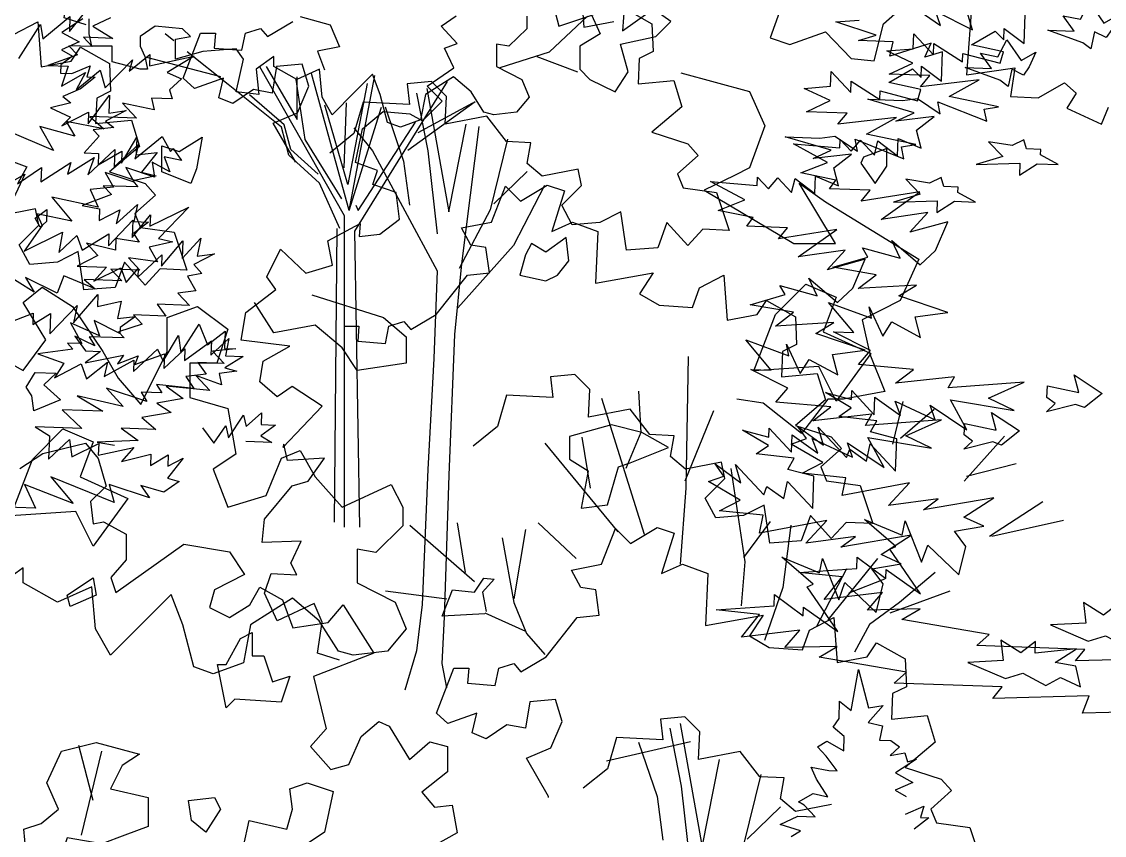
# Model space of a CAD drawing. Header units: inches. Extents: x -11 to 128, y 7 to 56.
# Drawn here: x 29.7333 to 30.1772, y 22.5879 to 22.9215 of the extents above; entities that cross this region are included whole.
import ezdxf

# ---------------------------------------------------------------- set-up
doc = ezdxf.new("R2010")
doc.units = ezdxf.units.IN
doc.header["$MEASUREMENT"] = 0
doc.layers.add('CAY', color=94, linetype='Continuous')
doc.layers.add('CAY-3', color=61, linetype='Continuous')
picture_1 = doc.add_image_def('image1.jpg', size_in_pixel=(1680, 1093))

# ---------------------------------------------------------------- blocks, each defined once
blk = doc.blocks.new('A$C76451831')
at = {"layer": 'CAY'}
for p, q in [((4718.84, 1685.27), (4699.82, 1672.78)), ((4699.82, 1672.78), (4715.38, 1664.08)), ((4715.38, 1664.08), (4699.27, 1656.94)), ((4699.27, 1656.94), (4709.49, 1651.14)), ((4698.79, 1643.35), (4698.52, 1635.65)), ((4709.49, 1651.14), (4698.79, 1643.35)), ((4708.93, 1635.29), (4725.5, 1642.42)), ((4725.5, 1642.42), (4722.42, 1632.1)), ((4698.52, 1635.65), (4708.93, 1635.29)), ((4730.11, 1631.83), (4716.61, 1621.42)), ((4722.42, 1632.1), (4730.11, 1631.83)), ((4716.61, 1621.42), (4700.5, 1614.28)), ((4700.5, 1614.28), (4708, 1608.58)), ((4723.65, 1589.44), (4743.14, 1615.51)), ((4743.14, 1615.51), (4742.57, 1599.21)), ((4708, 1608.58), (4689.26, 1603.79)), ((4689.26, 1603.79), (4707.54, 1595.45)), ((4699.56, 1587.56), (4724.01, 1599.86)), ((4707.54, 1595.45), (4699.56, 1587.56)), ((4724.01, 1599.86), (4723.65, 1589.44)), ((4758.5, 1601.37), (4739.58, 1591.61)), ((4742.57, 1599.21), (4758.5, 1601.37)), ((4747.09, 1585.91), (4728.44, 1583.84)), ((4728.44, 1583.84), (4733.68, 1578.21)), ((4739.58, 1591.61), (4747.09, 1585.91)), ((4733.68, 1578.21), (4720, 1562.82)), ((4754.11, 1553.47), (4768.07, 1577.01)), ((4768.07, 1577.01), (4767.52, 1561.16)), ((4720, 1562.82), (4733.12, 1562.37)), ((4732.76, 1551.95), (4754.49, 1564.34)), ((4733.12, 1562.37), (4732.76, 1551.95)), ((4754.49, 1564.34), (4754.11, 1553.47)), ((4767.52, 1561.16), (4786.63, 1563.22)), ((4786.63, 1563.22), (4772.4, 1545.13)), ((4772.4, 1545.13), (4785.88, 1541.94)), ((4769.21, 1531.64), (4737.53, 1532.75)), ((4737.53, 1532.75), (4744.95, 1524.78)), ((4785.88, 1541.94), (4764.42, 1537.25)), ((4764.42, 1537.25), (4769.21, 1531.64)), ((4744.95, 1524.78), (4718.32, 1514.83)), ((4718.32, 1514.83), (4734.07, 1511.56)), ((4749.45, 1497.88), (4768.66, 1515.79)), ((4768.66, 1515.79), (4765.39, 1500.04)), ((4734.07, 1511.56), (4733.7, 1501.15)), ((4733.7, 1501.15), (4752.62, 1510.91)), ((4752.62, 1510.91), (4749.45, 1497.88)), ((4778.96, 1499.57), (4765.01, 1489.17)), ((4765.39, 1500.04), (4778.96, 1499.57)), ((4748.99, 1484.74), (4748.61, 1473.88)), ((4770.17, 1481.29), (4748.99, 1484.74)), ((4765.01, 1489.17), (4770.17, 1481.29)), ((4809.52, 1466.31), (4826.48, 1484.76)), ((4826.48, 1484.76), (4823.2, 1468.55)), ((4722.1, 1480.24), (4732.58, 1469)), ((4748.61, 1473.88), (4722.1, 1480.24)), ((4790.7, 1459.26), (4810.09, 1482.61)), ((4810.09, 1482.61), (4809.52, 1466.31)), ((4732.58, 1469), (4713.66, 1459.23)), ((4769.05, 1449.14), (4791.06, 1469.68)), ((4791.06, 1469.68), (4790.7, 1459.26)), ((4839.13, 1470.72), (4820.21, 1460.95)), ((4823.2, 1468.55), (4839.13, 1470.72)), ((4713.66, 1459.23), (4740.37, 1458.3)), ((4740.37, 1458.3), (4729.04, 1445.55)), ((4729.04, 1445.55), (4753.49, 1457.84)), ((4753.49, 1457.84), (4758.46, 1444.52)), ((4758.46, 1444.52), (4769.33, 1457.29)), ((4769.33, 1457.29), (4769.05, 1449.14)), ((4820.21, 1460.95), (4827.62, 1452.53)), ((4827.62, 1452.53), (4814.4, 1450.27)), ((4814.4, 1450.27), (4822.09, 1436.86)), ((4822.09, 1436.86), (4805.7, 1434.71)), ((4805.7, 1434.71), (4816.18, 1423.46)), ((4786.77, 1424.49), (4794.55, 1413.79)), ((4816.18, 1423.46), (4786.77, 1424.49)), ((4794.55, 1413.79), (4765.13, 1414.82)), ((4765.13, 1414.82), (4772.99, 1406.39)), ((4772.99, 1406.39), (4751.45, 1399.43)), ((4711.43, 1395.39), (4721.38, 1381.9)), ((4729.7, 1386.59), (4711.43, 1395.39)), ((4724.56, 1394.93), (4729.7, 1386.59)), ((4756.69, 1393.81), (4724.56, 1394.93)), ((4751.45, 1399.43), (4756.69, 1393.81)), ((4811.71, 1373.3), (4836.35, 1391.03)), ((4835.89, 1377.9), (4852.29, 1393.19)), ((4836.35, 1391.03), (4835.89, 1377.9)), ((4852.29, 1393.19), (4849.02, 1377.44)), ((4734.96, 1381.42), (4721, 1371.03)), ((4721, 1371.03), (4756.14, 1377.96)), ((4721.38, 1381.9), (4734.96, 1381.42)), ((4756.14, 1377.96), (4750.42, 1370)), ((4750.42, 1370), (4769.26, 1377.5)), ((4766.26, 1369.45), (4793.35, 1379.38)), ((4769.26, 1377.5), (4766.26, 1369.45)), ((4792.87, 1365.8), (4812.08, 1383.71)), ((4793.35, 1379.38), (4792.87, 1365.8)), ((4812.08, 1383.71), (4811.71, 1373.3)), ((4865.31, 1376.87), (4848.64, 1366.57)), ((4849.02, 1377.44), (4865.31, 1376.87)), ((4848.64, 1366.57), (4859.4, 1363.48)), ((4822.1, 1359.34), (4834.77, 1345.75)), ((4845.37, 1350.82), (4822.1, 1359.34)), ((4859.4, 1363.48), (4843.47, 1361.31)), ((4843.47, 1361.31), (4845.37, 1350.82)), ((4834.77, 1345.75), (4795.03, 1349.86)), ((4795.03, 1349.86), (4810.5, 1338.44)), ((4810.5, 1338.44), (4786.33, 1334.29)), ((4799.63, 1325.67), (4772.73, 1321.17)), ((4786.33, 1334.29), (4799.63, 1325.67)), ((4868.06, 1312.85), (4882.1, 1325.51)), ((4882.1, 1325.51), (4881.72, 1314.64)), ((4772.73, 1321.17), (4785.5, 1310.3)), ((4851.84, 1302.54), (4865.71, 1323.36)), ((4865.71, 1323.36), (4868.06, 1312.85)), ((4753.81, 1311.4), (4769.28, 1299.98)), ((4785.5, 1310.3), (4753.81, 1311.4)), ((4828.14, 1311.53), (4838.52, 1297.56)), ((4838.52, 1297.56), (4849.5, 1313.5)), ((4849.5, 1313.5), (4851.84, 1302.54)), ((4894.84, 1314.18), (4881.35, 1304.23)), ((4881.72, 1314.64), (4894.84, 1314.18)), ((4682.3, 1288.37), (4721.22, 1297.81)), ((4721.22, 1297.81), (4733.01, 1283.65)), ((4769.28, 1299.98), (4732.07, 1298.56)), ((4732.07, 1298.56), (4747.83, 1295.74)), ((4891.57, 1298.43), (4867.58, 1299.27)), ((4881.35, 1304.23), (4891.57, 1298.43)), ((4661.47, 1274.61), (4682.3, 1288.37)), ((4733.01, 1283.65), (4740.09, 1258.48)), ((4740.09, 1258.48), (4725.93, 1244.33)), ((4725.93, 1244.33), (4728.29, 1223.88)), ((4728.29, 1223.88), (4737.73, 1225.84)), ((4737.73, 1225.84), (4758.56, 1214.44)), ((5192.62, 1187.04), (5205.28, 1219.73)), ((5205.28, 1219.73), (5218.99, 1206.02)), ((5218.99, 1206.02), (5243.25, 1220.79)), ((5243.25, 1220.79), (5259.07, 1215.51)), ((4758.56, 1214.44), (4758.56, 1191.24)), ((5259.07, 1215.51), (5247.46, 1178.6)), ((4749.13, 1161.35), (4811.23, 1205.4)), ((4811.23, 1205.4), (4852.9, 1198.32)), ((4852.9, 1198.32), (4866.66, 1177.87)), ((4758.56, 1191.24), (4744.41, 1175.12)), ((5165.2, 1181.76), (5192.62, 1187.04)), ((5247.46, 1178.6), (5266.45, 1187.04)), ((5266.45, 1187.04), (5289.65, 1178.6)), ((4866.66, 1177.87), (4839.14, 1163.71)), ((5173.64, 1165.94), (5165.2, 1181.76)), ((5289.65, 1178.6), (5287.54, 1131.14)), ((4744.41, 1175.12), (4749.13, 1161.35)), ((4839.14, 1163.71), (4834.43, 1147.59)), ((4871.37, 1149.95), (4880.42, 1166.07)), ((4880.42, 1166.07), (4901.25, 1154.67)), ((5187.35, 1163.83), (5173.64, 1165.94)), ((5190.51, 1140.63), (5187.35, 1163.83)), ((4834.43, 1147.59), (4852.9, 1138.54)), ((4852.9, 1138.54), (4871.37, 1149.95)), ((4901.25, 1154.67), (4910.68, 1129.11)), ((4942.92, 1133.83), (4956.67, 1149.95)), ((4956.67, 1149.95), (4984.58, 1105.9)), ((5142, 1102.66), (5170.47, 1138.52)), ((5170.47, 1138.52), (5190.51, 1140.63)), ((5287.54, 1131.14), (5340.28, 1140.63)), ((5340.28, 1140.63), (5327.62, 1121.65)), ((5382.46, 1126.92), (5404.61, 1138.52)), ((5404.61, 1138.52), (5407.78, 1097.39)), ((4910.68, 1129.11), (4942.92, 1133.83)), ((5327.62, 1121.65), (5345.55, 1111.1)), ((5376.14, 1108.99), (5382.46, 1126.92)), ((5345.55, 1111.1), (5376.14, 1108.99)), ((5435.2, 1102.66), (5443.64, 1115.32)), ((5443.64, 1115.32), (5470, 1100.55)), ((4984.58, 1105.9), (4929.55, 1084.67)), ((5118.79, 1088.95), (5142, 1102.66)), ((5407.78, 1097.39), (5435.2, 1102.66)), ((5470, 1100.55), (5471.06, 1075.24)), ((5057.62, 1092.12), (5071.33, 1092.12)), ((5071.33, 1092.12), (5070.28, 1078.4)), ((5095.59, 1076.3), (5098.75, 1092.12)), ((5098.75, 1092.12), (5112.46, 1096.33)), ((5112.46, 1096.33), (5118.79, 1088.95)), ((5420.6, 1053.63), (5427.34, 1091.02)), ((5427.34, 1091.02), (5436.53, 1055.8)), ((4929.55, 1084.67), (4940.95, 1036.69)), ((5070.28, 1078.4), (5095.59, 1076.3)), ((5458.4, 1068.91), (5457.35, 1045.71)), ((5471.06, 1075.24), (5458.4, 1068.91)), ((5409.47, 1046.31), (5410.02, 1062.16)), ((5410.02, 1062.16), (5420.6, 1053.63)), ((5449.75, 1058.05), (5436.08, 1042.67)), ((5436.53, 1055.8), (5449.75, 1058.05)), ((5457.35, 1045.71), (5490.04, 1048.87)), ((5490.04, 1048.87), (5497.42, 1024.62)), ((4973.18, 1029.62), (4989.3, 1043.38)), ((4989.3, 1043.38), (4998.73, 1039.05)), ((4998.73, 1039.05), (5017.21, 1008.77)), ((5268.56, 1047.82), (5246.41, 1045.71)), ((5246.41, 1045.71), (5248.52, 1026.72)), ((5282.27, 1034.11), (5268.56, 1047.82)), ((5404.2, 1038.34), (5409.47, 1046.31)), ((5414.33, 1029.82), (5404.2, 1038.34)), ((5436.08, 1042.67), (5449.11, 1039.49)), ((5449.11, 1039.49), (5446.38, 1026.44)), ((4940.95, 1036.69), (4926.8, 1020.57)), ((4961.78, 1004.06), (4973.18, 1029.62)), ((5206.33, 1028.83), (5197.89, 1000.36)), ((5248.52, 1026.72), (5206.33, 1028.83)), ((5281.21, 1008.8), (5282.27, 1034.11)), ((5413.87, 1016.69), (5414.33, 1029.82)), ((4728.34, 971.46), (4715.14, 1021.63)), ((4926.8, 1020.57), (4945.27, 999.73)), ((5017.21, 1008.77), (5035.68, 1024.9)), ((5035.68, 1024.9), (5051.8, 1020.57)), ((5051.8, 1020.57), (5051.8, 997.37)), ((5273.84, 1025.02), (5197.19, 1007.32)), ((5389.98, 1020.25), (5398.31, 1025.4)), ((5397.84, 1011.81), (5389.98, 1020.25)), ((5398.31, 1025.4), (5413.87, 1016.69)), ((5446.38, 1026.44), (5456.79, 1026.07)), ((5464.75, 1020.36), (5456.32, 1012.49)), ((5456.79, 1026.07), (5464.75, 1020.36)), ((5497.42, 1024.62), (5470, 1001.41)), ((4717.78, 939.77), (4736.26, 1016.34)), ((5319.18, 1016.18), (5281.21, 1008.8)), ((5337.11, 992.97), (5319.18, 1016.18)), ((5407.79, 998.32), (5397.84, 1011.81)), ((5456.32, 1012.49), (5469.54, 1014.75)), ((5480.21, 1008.94), (5461.2, 996.45)), ((5469.54, 1014.75), (5471.97, 1006.5)), ((5471.97, 1006.5), (5480.21, 1008.94)), ((4945.27, 999.73), (4961.78, 1004.06)), ((5197.89, 1000.36), (5175.75, 982.43)), ((5388.95, 990.82), (5383.9, 1001.87)), ((5383.9, 1001.87), (5400.1, 998.59)), ((5470, 1001.41), (5502.7, 990.87)), ((5051.8, 997.37), (5028.61, 978.89)), ((5359.26, 991.92), (5337.11, 992.97)), ((5356.1, 972.94), (5359.26, 991.92)), ((5399.26, 974.59), (5388.95, 990.82)), ((5400.1, 998.59), (5407.79, 998.32)), ((5461.2, 996.45), (5476.75, 987.75)), ((5502.7, 990.87), (5512.19, 980.32)), ((5476.75, 987.75), (5460.64, 980.61)), ((5460.64, 980.61), (5470.86, 974.81)), ((5512.19, 980.32), (5493.21, 963.44)), ((5028.61, 978.89), (5040.01, 965.12)), ((5369.81, 961.33), (5356.1, 972.94)), ((5372.37, 970.09), (5385.78, 977.78)), ((5377.7, 967.18), (5372.37, 970.09)), ((5385.78, 977.78), (5399.26, 974.59)), ((5040.01, 965.12), (5056.12, 967.09)), ((5056.12, 967.09), (5060.84, 941.92)), ((5402.5, 967.66), (5369.81, 961.33)), ((5387.75, 956.41), (5377.7, 967.18)), ((5470.31, 958.96), (5486.87, 966.09)), ((5486.87, 966.09), (5483.79, 955.77)), ((5493.21, 963.44), (5498.48, 950.79)), ((5355.78, 949.36), (5371.91, 956.96)), ((5374.16, 943.73), (5355.78, 949.36)), ((5371.91, 956.96), (5387.75, 956.41)), ((5491.49, 955.5), (5477.98, 945.09)), ((5483.79, 955.77), (5491.49, 955.5)), ((5498.48, 950.79), (5529.07, 946.57)), ((5060.84, 941.92), (5040.01, 930.13)), ((5365.83, 938.58), (5374.16, 943.73)), ((5529.07, 946.57), (5540.67, 911.76)), ((5268.01, 577.07), (5268.94, 603.78)), ((4834.43, 569.52), (4869.41, 602.16)), ((4491.49, 579.54), (4483.4, 586.04)), ((5166.8, 572.44), (5167.27, 586.02)), ((5167.27, 586.02), (5185.18, 566.81)), ((5219.94, 576.02), (5241.67, 588.41)), ((5241.67, 588.41), (5249.55, 580.43)), ((5249.55, 580.43), (5249.91, 590.84)), ((5249.91, 590.84), (5268.01, 577.07)), ((5185.18, 566.81), (5185.54, 577.23)), ((5185.54, 577.23), (5211.69, 560.45)), ((5249.17, 569.56), (5219.94, 576.02)), ((4534.5, 546.71), (4466.89, 564.41)), ((4541.19, 539.64), (4503.71, 569.74)), ((4789.61, 555.37), (4834.43, 569.52)), ((4823.03, 565.2), (4859.98, 551.43)), ((5142.71, 570.56), (5166.8, 572.44)), ((5166.34, 559.31), (5142.71, 570.56)), ((5211.69, 560.45), (5211.96, 568.14)), ((5211.96, 568.14), (5246.09, 559.24)), ((5246.09, 559.24), (5249.17, 569.56)), ((4647.32, 419.7), (4569.92, 556.01)), ((4575.78, 556.15), (4604.08, 507.78)), ((5144.69, 549.18), (5166.34, 559.31)), ((4602.9, 544.36), (4611.16, 489.69)), ((4604.08, 507.78), (4604.08, 546.71)), ((4651.64, 424.81), (4617.3, 549.89)), ((4651.64, 424.81), (4674.99, 548.11)), ((5181.8, 547.89), (5144.69, 549.18)), ((5173.29, 537.76), (5181.8, 547.89)), ((5226.98, 544.04), (5173.29, 537.76)), ((5199.71, 528.68), (5226.98, 544.04)), ((4589.93, 500.71), (4541.19, 539.64)), ((4668.15, 540.82), (4650.46, 448.4)), ((4656.75, 405.93), (4741.29, 542.41)), ((4592.29, 503.06), (4560.45, 530.2)), ((4705.1, 479.86), (4766.82, 524.3)), ((5125.31, 526.29), (5156.99, 525.18)), ((5167.47, 513.94), (5125.31, 526.29)), ((5156.99, 525.18), (5170.65, 526.97)), ((5170.65, 526.97), (5191.46, 513.1)), ((5244.7, 519.4), (5199.71, 528.68)), ((4650.46, 448.4), (4629.24, 520.76)), ((4646.93, 463.74), (4649.28, 523.12)), ((4651.64, 424.81), (4681.18, 519.19)), ((4714.54, 495.99), (4764.46, 523.12)), ((5189.12, 524.06), (5233.82, 506.18)), ((5191.46, 513.1), (5189.12, 524.06)), ((5231.48, 517.14), (5244.7, 519.4)), ((5233.82, 506.18), (5231.48, 517.14)), ((4659.9, 424.81), (4712.18, 505.42)), ((5150.9, 506.35), (5167.47, 513.94)), ((5185.94, 510.57), (5150.9, 506.35)), ((5169.64, 497.99), (5185.94, 510.57)), ((4596.61, 475.14), (4589.93, 500.71)), ((4598.18, 480.26), (4592.29, 503.06)), ((5174.04, 481.52), (5169.64, 497.99)), ((4611.16, 489.69), (4644.57, 435.43)), ((5057.27, 485.6), (5099.74, 481.85)), ((5088.4, 468.64), (5057.27, 485.6)), ((5099.74, 481.85), (5100.01, 489.54)), ((5100.01, 489.54), (5110.05, 478.77)), ((5110.05, 478.77), (5118.57, 488.9)), ((5118.57, 488.9), (5131.23, 475.31)), ((5131.23, 475.31), (5134.41, 488.34)), ((5134.41, 488.34), (5152.5, 474.56)), ((5152.5, 474.56), (5153.06, 490.41)), ((5153.06, 490.41), (5174.04, 481.52)), ((4624.52, 449.58), (4596.61, 475.14)), ((4623.34, 457.84), (4598.18, 480.26)), ((5064.05, 459.07), (5088.4, 468.64)), ((5096, 452.51), (5064.05, 459.07)), ((4642.99, 408.29), (4624.52, 449.58)), ((5062.55, 449.63), (5086.72, 432.52)), ((5090.28, 444.55), (5096, 452.51)), ((5127.39, 443.26), (5090.28, 444.55)), ((5119.34, 433.11), (5127.39, 443.26)), ((5172.65, 441.67), (5119.34, 433.11)), ((5137.34, 416.61), (5172.65, 441.67)), ((4657.54, 429.53), (4659.9, 424.81)), ((4647.32, 135.38), (4647.32, 419.7)), ((5180.15, 422.83), (5137.34, 416.61)), ((5163.66, 404.81), (5180.15, 422.83)), ((4638.28, 140.1), (4640.64, 408.29)), ((4661.47, 135.38), (4656.75, 405.93)), ((5198.44, 414.48), (5163.66, 404.81)), ((5187.1, 388.13), (5198.44, 414.48)), ((5154.68, 381.1), (5147.08, 397.23)), ((5147.08, 397.23), (5173.04, 375.02)), ((5120.57, 390.45), (5154.68, 381.1)), ((5125.26, 382.13), (5120.57, 390.45)), ((5173.04, 375.02), (5187.1, 388.13)), ((5093.21, 372.82), (5125.26, 382.13)), ((5171.94, 380.31), (5154.84, 342.56)), ((5132.85, 366), (5093.21, 372.82)), ((5116.55, 353.42), (5132.85, 366)), ((5169.68, 356.55), (5116.55, 353.42)), ((5153.48, 346.69), (5169.68, 356.55)), ((5198.26, 331.53), (5153.48, 346.69)), ((5112.43, 313.22), (5089.38, 340.77)), ((5089.38, 340.77), (5128.75, 326.25)), ((5154.84, 342.56), (5120.06, 324.86)), ((5126.39, 336.76), (5139.05, 310.02)), ((5128.75, 326.25), (5126.39, 336.76)), ((5168.67, 327.57), (5198.26, 331.53)), ((5173.45, 308.82), (5168.67, 327.57)), ((5120.06, 324.86), (5127.13, 293.6)), ((5139.05, 310.02), (5147.21, 322.88)), ((5147.21, 322.88), (5173.45, 308.82)), ((5093.87, 313.86), (5112.43, 313.22)), ((5127.72, 296.82), (5093.87, 313.86)), ((5116.85, 284.05), (5127.72, 296.82)), ((5127.13, 293.6), (5140.69, 259.39)), ((5166.99, 279.58), (5116.85, 284.05)), ((5150.69, 267), (5166.99, 279.58)), ((5204.37, 272.83), (5150.69, 267)), ((5198.57, 262.61), (5204.37, 272.83)), ((5268.09, 267.89), (5198.57, 262.61)), ((5235.4, 253.16), (5268.09, 267.89)), ((5110.03, 244.39), (5086.5, 258.36)), ((5086.5, 258.36), (5110.3, 252.09)), ((5140.69, 259.39), (5102.96, 252.31)), ((5110.3, 252.09), (5110.58, 260.24)), ((5110.58, 260.24), (5131.11, 238.22)), ((5029.84, 248.77), (5005.67, 252.31)), ((5064.63, 221.05), (5029.84, 248.77)), ((5088.81, 252.31), (5064.63, 221.05)), ((5102.96, 252.31), (5088.81, 252.31)), ((5131.11, 238.22), (5131.66, 254.07)), ((5131.66, 254.07), (5155.1, 237.38)), ((5155.1, 237.38), (5150.12, 250.7)), ((5150.12, 250.7), (5186.68, 233.56)), ((5200.91, 251.65), (5259.03, 241.91)), ((5215.82, 224.38), (5200.91, 251.65)), ((5259.03, 241.91), (5235.4, 253.16)), ((5098.88, 236.62), (5110.03, 244.39)), ((5186.68, 233.56), (5182.16, 246.86)), ((5182.16, 246.86), (5215.82, 224.38)), ((5069.17, 216.35), (5061.4, 227.51)), ((5061.4, 227.51), (5084.82, 210.37)), ((5133.64, 232.69), (5098.88, 236.62)), ((5127.84, 222.47), (5133.64, 232.69)), ((5079.96, 226.86), (5105.73, 199.21)), ((5084.82, 210.37), (5079.96, 226.86)), ((5151.64, 216.19), (5127.84, 222.47)), ((5055.4, 211.39), (5069.17, 216.35)), ((5084.27, 194.52), (5055.4, 211.39)), ((5124.19, 195.85), (5127.46, 211.6)), ((5127.46, 211.6), (5150.61, 186.76)), ((5150.61, 186.76), (5151.64, 216.19)), ((5105.73, 199.21), (5108.71, 206.81)), ((5108.71, 206.81), (5124.19, 195.85)), ((5065.35, 184.75), (5084.27, 194.52)), ((5105.08, 180.65), (5065.35, 184.75)), ((5101.8, 164.44), (5105.08, 180.65)), ((5163.37, 175.89), (5101.8, 164.44)), ((5144.07, 155.26), (5163.37, 175.89)), ((5189.6, 161.37), (5144.07, 155.26)), ((5240.39, 162.32), (5176.11, 151.42)), ((5176.11, 151.42), (5189.6, 161.37)), ((5213.04, 144.69), (5240.39, 162.32)), ((5150.92, 117.85), (5122.33, 142.42)), ((5122.33, 142.42), (5156.72, 128.07)), ((5156.72, 128.07), (5159.44, 141.12)), ((5159.44, 141.12), (5174.44, 103.42)), ((5231.32, 136.34), (5213.04, 144.69)), ((5204.43, 131.84), (5231.32, 136.34)), ((5214.82, 117.88), (5204.43, 131.84)), ((5174.44, 103.42), (5179.97, 119.1)), ((5179.97, 119.1), (5208.47, 91.81)), ((5145.4, 115.32), (5150.92, 117.85)), ((5173.42, 74.45), (5145.4, 115.32)), ((5208.47, 91.81), (5214.82, 117.88)), ((5115.33, 97.78), (5115.69, 108.2)), ((5115.69, 108.2), (5141.75, 88.7)), ((5062.19, 94.2), (5115.33, 97.78)), ((5101.92, 90.09), (5062.19, 94.2)), ((5085.34, 69.36), (5101.92, 90.09)), ((5141.75, 88.7), (5142.03, 96.85)), ((5142.03, 96.85), (5173.42, 74.45)), ((5138.57, 75.66), (5085.34, 69.36)), ((5124.88, 59.82), (5138.57, 75.66)), ((5172.95, 60.86), (5124.88, 59.82)), ((5156.29, 51.02), (5172.95, 60.86)), ((5236.02, 37.35), (5156.29, 51.02)), ((5224.8, 27.32), (5236.02, 37.35)), ((5323.46, 23.87), (5224.8, 27.32)), ((5314.94, 13.29), (5323.46, 23.87)), ((5402.93, 15.66), (5314.94, 13.29))]:
    blk.add_line(p, q, dxfattribs=at)
for points in [[(4917.37, 1687.21), (4944.79, 1679.83), (4953.23, 1659.79), (4933.19, 1655.57), (4939.52, 1638.7)], [(4953.21, 1099.5), (4933.17, 1105.83), (4937.39, 1134.3), (4930, 1151.18), (4896.25, 1135.36), (4884.65, 1160.67), (4890.98, 1178.6), (4914.18, 1177.55), (4908.91, 1188.09), (4918.4, 1208.13), (4882.54, 1207.08), (4884.65, 1228.17), (4909.96, 1258.76), (4924.73, 1262.97), (4939.5, 1284.07), (4905.75, 1281.96), (4902.58, 1296.72), (4901.53, 1293.56), (4937.39, 1331.53), (4909.96, 1349.46), (4896.25, 1339.97), (4880.43, 1353.68), (4883.6, 1372.66), (4907.85, 1386.37), (4863.56, 1391.65), (4867.78, 1416.96), (4895.2, 1438.05), (4886.76, 1449.65), (4899.42, 1474.97), (4922.62, 1452.82), (4946.88, 1460.2), (4942.66, 1482.35), (4972.19, 1498.17), (4971.14, 1486.57), (4990.12, 1488.68), (5008.05, 1502.39), (5004.89, 1526.65), (4983.79, 1534.03), (4988.01, 1546.69), (4967.97, 1554.07), (4974.3, 1584.65), (4993.28, 1600.47), (5017.54, 1598.37), (5029.14, 1592.04), (5047.07, 1609.97), (5033.36, 1623.68), (5057.62, 1640.55), (5049.18, 1658.48), (5060.78, 1662.7), (5046.02, 1678.52), (5059.73, 1688.01)], [(5145.16, 1711.22), (5153.6, 1678.52), (5213.71, 1698.56), (5211.6, 1674.3), (5232.7, 1689.07)], [(5359.26, 1703.83), (5346.6, 1667.97), (5364.53, 1661.65), (5397.23, 1673.25), (5420.43, 1648.99), (5441.53, 1646.88), (5449.96, 1680.63), (5478.44, 1705.94)], [(5531.17, 1703.83), (5525.9, 1634.22), (5570.2, 1640.55), (5565.98, 1614.19), (5591.29, 1613.13), (5615.55, 1626.84), (5626.1, 1617.35), (5617.66, 1603.64), (5649.3, 1588.87), (5655.63, 1604.69)], [(4680.01, 1494.86), (4675.32, 1503.18), (4686.01, 1510.97), (4685.63, 1500.1), (4680.01, 1494.86)], [(529.97, 749.26), (509.93, 755.59), (514.15, 784.06), (506.77, 800.94), (473.02, 785.12), (461.42, 810.43)], [(5271.72, 1376.88), (5269.61, 1256.65), (5264.34, 1187.04)], [(5226.37, 1345.24), (5228.48, 1307.27), (5214.77, 1274.58)], [(5192.62, 1338.91), (5231.64, 1214.46)], [(5467.89, 1335.75), (5458.4, 1296.72)], [(5294.92, 1327.31), (5268.56, 1262.97)], [(5496.37, 1328.37), (5465.78, 1302)], [(5140.94, 1297.78), (5207.39, 1216.57)], [(5174.69, 1303.05), (5182.07, 1256.65)], [(5560.71, 1304.11), (5523.79, 1262.97)], [(5571.25, 1278.8), (5525.9, 1267.19)], [(5310.75, 1274.58), (5323.4, 1189.15), (5320.24, 1149.07)], [(5595.51, 1243.99), (5547, 1212.35)], [(5614.5, 1227.12), (5549.1, 1212.35)], [(5017.54, 1222.9), (5076.6, 1171.22)], [(5060.78, 1225.01), (5068.17, 1179.65)], [(5123.01, 1218.68), (5112.46, 1155.4)], [(5134.61, 1225.01), (5169.42, 1192.31)], [(5346.6, 1226.06), (5322.35, 1193.37)], [(5365.59, 1222.9), (5358.21, 1165.94), (5341.33, 1117.43)], [(1281.87, 768.22), (1310.19, 748.64), (1305.67, 761.95), (1339.52, 744.9), (1334.64, 760.94)], [(1488.14, 121.81), (1440.07, 120.77), (1446.06, 136.43), (1358.06, 134.06), (1366.59, 144.65), (1267.92, 148.09), (1279.15, 158.13), (1199.42, 171.79), (1216.08, 181.63), (1168, 180.59), (1181.7, 196.44), (1128.46, 190.13), (1145.04, 210.86), (1105.31, 214.97), (1158.45, 218.55), (1158.82, 228.97), (1184.87, 209.47), (1185.16, 217.62), (1216.55, 195.22), (1188.52, 236.09), (1194.05, 238.62), (1165.45, 263.19), (1199.84, 248.84), (1202.56, 261.89), (1217.56, 224.2), (1223.09, 239.87), (1251.6, 212.58), (1257.94, 238.65), (1247.56, 252.62), (1274.45, 257.12), (1256.16, 265.46), (1283.51, 283.09), (1219.24, 272.19), (1232.73, 282.15), (1187.2, 276.03), (1206.5, 296.66), (1144.92, 285.21), (1148.21, 301.42), (1108.47, 305.53), (1127.39, 315.29), (1098.53, 332.17), (1112.3, 337.13), (1104.53, 348.28), (1127.95, 331.14), (1123.09, 347.63), (1148.86, 319.98), (1151.84, 327.59), (1167.32, 316.62), (1170.59, 332.37), (1193.74, 307.54), (1194.76, 336.97), (1170.97, 343.24), (1176.76, 353.46), (1142.01, 357.4), (1153.15, 365.17), (1129.62, 379.13), (1153.42, 372.86), (1153.71, 381.01), (1174.23, 358.99), (1174.79, 374.84), (1198.22, 358.15), (1193.25, 371.47), (1229.81, 354.33), (1225.29, 367.63), (1258.94, 345.15), (1244.04, 372.42), (1302.15, 362.68), (1278.53, 373.93), (1311.22, 388.66), (1241.7, 383.38), (1247.49, 393.61), (1193.82, 387.77), (1210.12, 400.35), (1159.97, 404.82), (1170.84, 417.59), (1137, 434.64), (1155.56, 433.99), (1132.5, 461.54), (1171.87, 447.02), (1169.52, 457.53), (1182.18, 430.79), (1190.33, 443.66), (1216.58, 429.59), (1211.79, 448.35), (1241.39, 452.3), (1196.6, 467.46), (1212.81, 477.32), (1159.68, 474.19), (1175.98, 486.77), (1136.34, 493.59), (1168.38, 502.9), (1163.69, 511.23), (1197.8, 501.87), (1190.21, 518.01), (1216.17, 495.79), (1230.22, 508.9), (1241.57, 535.25), (1206.79, 525.59), (1223.28, 543.6), (1180.46, 537.39), (1215.78, 562.45), (1162.46, 553.88), (1170.52, 564.03), (1133.41, 565.32), (1139.12, 573.28), (1107.18, 579.84), (1131.53, 589.42), (1100.4, 606.37), (1142.87, 602.62), (1143.13, 610.32), (1153.18, 599.54), (1161.69, 609.67), (1174.36, 596.08), (1177.53, 609.12), (1195.63, 595.34), (1196.18, 611.18), (1217.17, 602.29), (1212.76, 618.77), (1229.06, 631.34), (1194.02, 627.13), (1210.6, 634.71), (1168.43, 647.06), (1200.12, 645.95), (1213.77, 647.74), (1234.59, 633.87), (1232.25, 644.83), (1276.94, 626.95), (1274.6, 637.91), (1287.82, 640.17), (1242.83, 649.45), (1270.11, 664.82), (1216.42, 658.53), (1224.93, 668.66), (1187.81, 669.96), (1209.46, 680.08), (1185.84, 691.33), (1209.92, 693.21), (1210.4, 706.8), (1228.31, 687.58), (1228.67, 698), (1254.82, 681.22), (1255.09, 688.91), (1289.22, 680.02), (1292.3, 690.34), (1263.07, 696.8), (1284.8, 709.18), (1292.68, 701.2), (1293.04, 711.62), (1311.14, 697.84), (1312.07, 724.55), (1296.04, 719.67), (1301.93, 732.61), (1263.9, 720.79), (1267.08, 733.83), (1235.4, 734.94), (1251.43, 739.82), (1214.69, 751.98), (1236.05, 753.5)], [(4349.94, 563.61), (4369.6, 594.65), (4371.86, 581.43), (4396.59, 601.87), (4396.11, 588.29), (4421.22, 619.6)], [(4433.7, 600.57), (4417.58, 592.98), (4435.77, 581.92), (4409.07, 582.85), (4416.93, 574.41), (4395.66, 575.16), (4403.52, 566.72), (4376.45, 557.24), (4395.01, 556.59), (4388.93, 538.22), (4410.66, 550.61), (4402.41, 535.03), (4424.33, 552.85), (4428.76, 536.83), (4453.66, 562.25), (4450.58, 551.93), (4469.69, 567.13), (4469.33, 556.72), (4509.97, 565.72), (4485.43, 550.71), (4498.37, 544.82), (4487.59, 534.77), (4490.02, 526.53), (4471.02, 527.19), (4473.37, 516.68), (4444.58, 522.67), (4457.24, 509.09), (4414.7, 510.57), (4427.44, 499.25), (4393.24, 505.88), (4400.92, 492.47), (4369.06, 501.28), (4381.44, 479.55), (4339.47, 497.33)], [(4333.65, 473.51), (4357.35, 464.52), (4348.65, 448.96), (4370.48, 464.06), (4370.02, 450.93), (4397.37, 468.56), (4394.28, 457.79), (4418.83, 473.25), (4412.83, 457.14), (4437.66, 480.3), (4437.1, 464.45), (4459.12, 484.99), (4455.95, 471.96), (4480.68, 492.4), (4488.35, 478.53), (4490.71, 481.17), (4498.49, 470.47), (4482.74, 473.74), (4487.7, 459.97), (4471.69, 468.69), (4473.93, 455.01), (4447.51, 464.09), (4455.2, 450.68), (4428.77, 459.31), (4436.46, 445.89), (4415.09, 443.92), (4422.23, 427.8), (4379.95, 436.98), (4398.22, 415.04), (4366.28, 421.59), (4371.34, 410.99), (4354.66, 387.55), (4389.71, 404.91), (4386.35, 386.44), (4402.74, 401.73), (4407.71, 388.41), (4432.25, 403.42), (4431.87, 392.56), (4453.98, 415.81), (4453.43, 399.96), (4470.02, 420.69), (4469.65, 410.28), (4505.15, 427.63), (4477.42, 399.13), (4490.45, 395.95), (4468.99, 391.26), (4476.68, 377.85), (4450.07, 381.5), (4460.55, 370.25), (4433.85, 371.18), (4443.89, 360.4), (4409.5, 361.61), (4419.62, 353.09), (4391.03, 364.97), (4385.05, 349.31), (4356.09, 363.47), (4363.78, 350.05), (4332.74, 369.73)], [(4338.76, 321.46), (4363.11, 331.04), (4362.75, 320.62), (4378.95, 330.48), (4378.31, 311.92), (4403.23, 337.8), (4399.96, 322.04), (4422.16, 348.02), (4421.78, 337.15), (4443.24, 341.84), (4439.98, 326.09), (4456.35, 327.78), (4442.41, 317.84), (4442.22, 312.41), (4418.61, 324.11), (4423.57, 310.34), (4397.24, 322.14), (4407.46, 303.2), (4394.33, 303.65), (4399.12, 298.05), (4367.25, 293.72), (4390.97, 285.19), (4382.35, 271.89), (4406.81, 284.63), (4411.76, 270.86), (4430.87, 286.06), (4427.7, 273.02), (4454.96, 287.94), (4454.59, 277.52), (4476.61, 298.06), (4481.66, 287), (4495.62, 310.54), (4497.79, 294.6), (4514.56, 320.76), (4522.06, 301.91), (4538.36, 314.49), (4537.8, 298.64), (4548.21, 298.28), (4526.85, 296.31), (4537.33, 285.06), (4513.34, 285.9), (4521.13, 275.2), (4502.47, 273.13), (4509.79, 262), (4475.49, 265.91), (4480.65, 258.03), (4461.64, 258.69), (4466.79, 250.35), (4430.05, 262.51), (4445.32, 245.66), (4403.06, 255.3), (4426.59, 241.33), (4389.48, 242.62), (4407.47, 225.68), (4364.92, 227.16), (4377.78, 219.01), (4377.04, 197.72), (4396.24, 215.64), (4398.4, 199.7), (4422.85, 211.99), (4422.47, 201.12), (4454.89, 208.15), (4443.57, 195.4), (4470.54, 202.17), (4470.18, 191.75), (4486.38, 201.61), (4486.02, 191.2), (4499.87, 198.42), (4485.64, 180.33), (4496.41, 177.24), (4482.46, 167.3), (4461.38, 173.47), (4469.15, 162.32), (4432.42, 174.48), (4436.83, 158.01), (4379.18, 181.33), (4399.63, 157.04), (4354.93, 174.47), (4365.05, 152.81), (4330.2, 154.03)], [(5101.92, 1211.3), (5112.46, 1152.23), (5124.07, 1123.76), (5140.94, 1104.77)], [(5444.69, 1192.31), (5399.34, 1136.41)], [(5416.21, 1182.82), (5388.79, 1130.08)], [(5497.42, 1179.65), (5464.73, 1152.23), (5437.31, 1132.19), (5423.6, 1106.88)], [(5086.1, 1141.69), (5047.07, 1139.58), (5056.57, 1163.83), (5076.6, 1161.72), (5085.04, 1174.38), (5094.53, 1173.33), (5083.99, 1161.72), (5087.15, 1143.8)], [(5451.02, 1173.33), (5418.32, 1160.67)], [(4995.39, 1162.78), (5051.29, 1155.4)], [(5456.29, 1142.74), (5511.14, 1162.78)], [(5086.1, 1142.74), (5123.01, 1125.87)], [(5144.1, 973.99), (5144.1, 975.05), (5124.07, 1009.85), (5146.21, 1019.34), (5156.76, 1043.6), (5150.43, 1063.64), (5127.23, 1061.53), (5123.01, 1037.27), (5106.14, 1040.44), (5087.15, 1027.78), (5074.5, 1033.05), (5078.71, 1050.98), (5052.35, 1041.49), (5041.8, 1050.98), (5057.62, 1092.12)], [(5264.34, 1041.49), (5284.38, 928.64), (5300.2, 1008.8)], [(5254.85, 1037.27), (5265.39, 984.54), (5273.83, 908.6)], [(5226.37, 1024.62), (5243.25, 975.05), (5248.52, 934.97)], [(5338.17, 995.08), (5322.35, 930.75), (5293.87, 876.96)], [(5356.1, 965.55), (5325.51, 936.02)], [(634.39, 741.87), (648.1, 741.87), (647.04, 728.16), (672.36, 726.05), (675.52, 741.87), (689.23, 746.09), (695.56, 738.71), (718.76, 752.42)], [(981.38, 788.28), (984.54, 747.15), (1011.97, 752.42)], [(1020.4, 765.08), (1046.77, 750.31), (1047.82, 725), (1035.17, 718.67), (1034.11, 695.47), (1066.81, 698.63), (1074.19, 674.37), (1046.77, 651.17), (1079.47, 640.62), (1088.96, 630.08), (1069.97, 613.2), (1075.25, 600.55), (1105.83, 596.33), (1117.43, 561.52), (1093.18, 562.58), (1079.47, 547.81), (1060.48, 568.91), (1052.04, 545.7), (1023.57, 543.59), (1018.29, 578.4), (999.31, 568.91), (974, 566.8), (964.5, 584.73), (982.43, 602.66), (979.27, 617.42), (946.57, 611.09), (932.86, 622.69), (936.03, 641.68), (913.88, 642.73), (895.95, 665.94), (857.98, 658.55), (859.04, 683.87), (845.32, 697.58), (823.18, 695.47), (825.29, 676.48), (783.1, 678.59), (774.66, 650.12), (752.51, 632.19)], [(720.87, 623.75), (720.87, 624.8), (700.83, 659.61), (722.98, 669.1), (733.53, 693.36), (727.2, 713.4), (704, 711.29), (699.78, 687.03), (682.9, 690.19), (663.92, 677.54), (651.26, 682.81), (655.48, 700.74), (629.11, 691.25), (618.57, 700.74), (634.39, 741.87)], [(4813.98, 602.16), (4813.98, 590.76), (4797.48, 574.63), (4786.08, 576.6), (4786.08, 556.15), (4809.27, 544.36), (4815.95, 528.23), (4804.55, 514.47), (4783.72, 512.11), (4774.68, 514.47), (4762.88, 532.95), (4746.77, 546.71), (4721.22, 530.59), (4716.89, 507.39), (4698.42, 500.71), (4686.63, 505.03), (4679.94, 530.59), (4672.87, 549.07), (4656.75, 532.95), (4635.92, 512.11), (4626.88, 528.23), (4624.52, 553.79), (4603.69, 544.36), (4582.85, 556.15), (4582.85, 565.2), (4566.74, 553.79), (4569.1, 530.59), (4548.26, 532.95), (4554.94, 562.84), (4548.26, 572.28), (4517.99, 569.92), (4492.84, 562.84), (4492.84, 581.32), (4506.6, 583.68), (4499.52, 590.76), (4474.36, 593.12), (4460.61, 583.68), (4460.61, 574.63), (4464.93, 565.2), (4467.29, 553.79), (4460.61, 553.79), (4435.05, 560.48), (4435.05, 574.63), (4416.58, 574.63), (4414.22, 586.04), (4414.22, 599.8)], [(831.61, 687.03), (842.16, 634.3), (850.6, 558.36)], [(841.11, 691.25), (861.15, 578.4), (876.97, 658.55)], [(803.14, 674.37), (820.01, 624.8), (825.29, 584.73)], [(774.66, 655.39), (791.54, 634.3), (850.6, 524.61), (847.43, 444.45), (842.16, 343.2), (836.89, 219.8), (831.61, 177.62), (821.07, 141.76)], [(888.57, 656.44), (872.75, 530.94), (866.42, 466.6), (861.15, 337.93), (856.93, 208.2), (854.82, 166.02), (859.04, 143.87)], [(914.93, 644.84), (899.11, 580.51), (870.64, 526.72)], [(932.86, 615.31), (902.28, 585.78)], [(948.68, 602.66), (920.21, 547.81), (869.58, 490.86)]]:
    blk.add_lwpolyline(points, dxfattribs=at)
for points in [[(4791, 1545.5), (4791, 1569.26), (4806.84, 1563.98), (4827.95, 1577.18), (4822.67, 1548.14), (4817.39, 1534.94)], [(5431.93, 1558.73), (5429.29, 1553.45), (5442.49, 1534.97), (5453.04, 1550.81), (5453.04, 1566.65)], [(4641.21, 1525.68), (4649.64, 1533.55), (4647.2, 1541.34), (4652.44, 1535.72), (4665.85, 1543.41), (4657.51, 1525.11), (4648.9, 1512.27)], [(5162.85, 1464.3), (5160.21, 1485.42), (5141.73, 1472.22), (5128.54, 1480.14), (5123.26, 1469.58), (5117.98, 1451.09), (5141.73, 1445.81), (5152.29, 1451.09)], [(5351.45, 1415.29), (5379.17, 1443.01), (5406.88, 1431.13), (5395, 1399.44), (5438.55, 1379.64), (5406.88, 1336.08), (5391.04, 1367.76), (5331.66, 1363.8)], [(4672.37, 1340.99), (4667.21, 1348.88), (4675.38, 1362.19), (4694.39, 1361.53), (4683.15, 1351.04), (4698.53, 1337.36), (4674.16, 1327.33)], [(4720.42, 1169.48), (4728.34, 1174.77), (4730.98, 1158.92), (4707.23, 1148.36), (4704.59, 1158.92)], [(4862.94, 1119.32), (4873.5, 1124.6), (4873.5, 1103.48), (4884.06, 1103.48), (4891.97, 1079.71), (4907.81, 1084.99), (4899.89, 1061.23), (4857.66, 1063.87), (4849.75, 1055.95), (4841.83, 1095.55), (4849.75, 1095.55)], [(4709.87, 855.28), (4683.47, 873.77), (4688.75, 889.61), (4680.83, 905.45), (4667.64, 916.01), (4665, 945.06), (4680.83, 950.34), (4696.67, 963.54), (4686.11, 987.3), (4699.31, 1016.34), (4730.98, 1024.27), (4770.57, 1013.7), (4754.73, 1003.14), (4744.18, 982.02), (4778.49, 974.1), (4778.49, 947.7), (4757.37, 939.77), (4736.26, 931.85), (4704.59, 937.13), (4699.31, 921.29), (4733.62, 916.01), (4762.65, 900.17), (4757.37, 881.69), (4720.42, 873.77)], [(4865.58, 929.21), (4870.86, 952.98), (4905.17, 945.06), (4910.45, 963.54), (4907.81, 982.02), (4923.65, 987.3), (4947.4, 979.38), (4939.48, 942.42), (4923.65, 931.85), (4921.01, 908.09), (4907.81, 900.17), (4873.5, 900.17)], [(4818.08, 952.98), (4815.44, 971.46), (4839.19, 974.1), (4844.47, 963.54), (4831.27, 942.42)], [(1364.64, 698.69), (1332.87, 710.23), (1356.86, 709.39), (1346.92, 723.33), (1362.67, 720.07), (1370.91, 735.64), (1383.84, 716.61), (1397.25, 724.3), (1391.35, 710.9), (1386.1, 703.38), (1375.41, 708.74), (1372.14, 692.99)], [(4892.21, 659.97), (4885.53, 671.37), (4869.41, 671.37), (4869.41, 643.85), (4852.9, 632.05), (4836.78, 636.77), (4843.86, 609.24), (4871.37, 606.88), (4880.81, 586.04), (4862.33, 574.63), (4862.33, 553.79), (4871.37, 544.36), (4894.57, 532.95), (4906.36, 551.43), (4899.28, 576.6), (4931.52, 583.68), (4945.27, 597.44), (4922.48, 613.57), (4915.4, 636.77), (4889.85, 630.08)], [(5321.51, 577.92), (5289.74, 589.45), (5313.73, 588.62), (5303.79, 602.56), (5319.54, 599.29), (5327.79, 614.87), (5340.72, 595.83), (5354.13, 603.52), (5348.22, 590.13), (5342.97, 582.61), (5332.29, 587.97), (5329.02, 572.21)], [(1313.22, 601.66), (1310.78, 609.9), (1300.19, 604.83), (1278.56, 608.31), (1291.67, 594.7), (1267.4, 587.39), (1307.33, 588.72), (1306.95, 577.85), (1323.17, 588.16), (1342.18, 587.5), (1326.17, 596.22), (1326.34, 601.2)], [(5270.09, 480.89), (5267.66, 489.13), (5257.06, 484.06), (5235.43, 487.54), (5248.55, 473.93), (5224.28, 466.62), (5264.2, 467.94), (5263.82, 457.08), (5280.04, 467.39), (5299.05, 466.73), (5283.04, 475.45), (5283.22, 480.43)], [(1332.03, 374.79), (1332.39, 385.2), (1361.19, 379.21), (1356.76, 395.23), (1382.46, 378.47), (1366.14, 365.44), (1358.09, 368.44), (1331.57, 361.66), (1339.53, 369.08)], [(1037.58, 376.89), (1009.87, 383.97), (971.54, 373.35), (971.54, 352.71), (988.64, 342.09), (982.16, 307.88), (1006.33, 310.83), (1016.36, 345.63), (1026.97, 349.17), (1061.76, 363.33)], [(5288.9, 254.01), (5289.27, 264.43), (5318.06, 258.44), (5313.63, 274.46), (5339.33, 257.69), (5323.02, 244.66), (5314.96, 247.66), (5288.45, 240.88), (5296.41, 248.31)], [(1438.19, 144.86), (1433.86, 163.6), (1414.95, 166.98), (1434.42, 179.45), (1396.66, 175.33), (1397.04, 186.2), (1383.54, 175.79), (1365.36, 187.3), (1367.43, 168.64), (1335.2, 167.05), (1369.57, 152.25), (1385.6, 157.13), (1406.51, 145.97), (1419.91, 153.21)], [(5395.07, 24.09), (5390.74, 42.83), (5371.82, 46.21), (5391.29, 58.68), (5353.54, 54.56), (5353.92, 65.42), (5340.41, 55.01), (5322.23, 66.53), (5324.3, 47.87), (5292.07, 46.28), (5326.45, 31.48), (5342.48, 36.36), (5363.39, 25.2), (5376.78, 32.44)]]:
    blk.add_lwpolyline(points, close=True, dxfattribs=at)
at = {"layer": 'CAY-3'}
for p, q in [((4954.64, 550.49), (5017.14, 533.39)), ((5017.14, 533.39), (5031.3, 502.12)), ((472.66, 495.71), (489.75, 509.86)), ((489.75, 509.86), (517.47, 492.17)), ((493.29, 461.49), (472.66, 495.71)), ((701.43, 467.98), (683.74, 495.71)), ((736.22, 502.79), (801.66, 482.14)), ((5031.3, 502.12), (5017.14, 463.78)), ((517.47, 492.17), (545.18, 450.88)), ((604.14, 482.14), (631.85, 492.17)), ((631.85, 492.17), (659.57, 471.52)), ((604.14, 450.88), (604.14, 482.14)), ((739.16, 475.06), (701.43, 467.98)), ((763.93, 454.42), (739.16, 475.06)), ((801.66, 482.14), (822.3, 464.44)), ((659.57, 471.52), (649.54, 440.26)), ((472.66, 433.77), (493.29, 461.49)), ((822.3, 464.44), (822.3, 440.26)), ((5003.58, 456.71), (4975.87, 443.14)), ((5017.14, 463.78), (5003.58, 456.71)), ((441.41, 450.88), (472.66, 433.77)), ((545.18, 450.88), (559.33, 426.69)), ((579.97, 402.51), (604.14, 450.88)), ((777.49, 433.77), (763.93, 454.42)), ((5095.88, 394.47), (5062.55, 449.63)), ((624.78, 440.26), (624.78, 409)), ((649.54, 440.26), (624.78, 440.26)), ((822.3, 440.26), (777.49, 433.77)), ((4975.87, 443.14), (5057.56, 394.47)), ((559.33, 426.69), (579.97, 402.51)), ((5086.72, 432.52), (5171.94, 380.31)), ((624.78, 409), (659.57, 398.97)), ((659.57, 398.97), (666.64, 357.09)), ((5057.56, 394.47), (5095.88, 394.47)), ((666.64, 357.09), (646, 343.52)), ((708.5, 353.55), (725.6, 360.63)), ((725.6, 360.63), (739.16, 336.44)), ((694.35, 319.34), (708.5, 353.55)), ((646, 343.52), (659.57, 308.72)), ((739.16, 336.44), (763.93, 308.72)), ((763.93, 308.72), (808.74, 329.37)), ((808.74, 329.37), (819.35, 308.72)), ((659.57, 308.72), (694.35, 319.34)), ((819.35, 308.72), (819.35, 291.61)), ((819.35, 291.61), (794.59, 267.43)), ((794.59, 267.43), (777.49, 270.38)), ((777.49, 270.38), (777.49, 239.71)), ((472.66, 253.27), (448.48, 236.17)), ((472.66, 239.71), (472.66, 253.27)), ((503.91, 222.01), (472.66, 239.71)), ((777.49, 239.71), (812.28, 222.01)), ((535.16, 236.17), (503.91, 222.01)), ((538.69, 197.83), (535.16, 236.17)), ((607.68, 229.09), (583.5, 204.9)), ((618.29, 201.37), (607.68, 229.09)), ((718.53, 225.55), (680.2, 201.37)), ((742.7, 204.9), (718.53, 225.55)), ((812.28, 222.01), (822.3, 197.83)), ((552.25, 173.64), (538.69, 197.83)), ((583.5, 204.9), (552.25, 173.64)), ((628.32, 163.02), (618.29, 201.37)), ((680.2, 201.37), (673.72, 166.56)), ((760.39, 177.18), (742.7, 204.9)), ((822.3, 197.83), (805.2, 177.18)), ((773.95, 173.64), (760.39, 177.18)), ((805.2, 177.18), (773.95, 173.64)), ((646, 156.54), (628.32, 163.02)), ((673.72, 166.56), (646, 156.54))]:
    blk.add_line(p, q, dxfattribs=at)
for points in [[(463.73, 740.45), (485.88, 752.05), (489.04, 710.92), (516.47, 716.19), (524.9, 728.85), (551.27, 714.08), (552.33, 688.77), (539.67, 682.44), (538.61, 659.24), (571.31, 662.4), (578.69, 638.14), (551.27, 614.94), (583.97, 604.39), (593.46, 593.85), (574.47, 576.97), (579.75, 564.31), (610.33, 560.1), (621.94, 525.29), (597.68, 526.35), (583.97, 511.58), (564.98, 532.67), (556.54, 509.47), (528.07, 507.36), (522.79, 542.17), (503.81, 532.67), (478.5, 530.56), (469.01, 548.49), (486.94, 566.42), (483.77, 581.19), (451.08, 574.86)], [(4646.72, 319.17), (4660.43, 319.17), (4659.38, 305.46), (4684.69, 303.35), (4687.85, 319.17), (4701.56, 323.39), (4707.89, 316), (4731.09, 329.71), (4759.57, 365.57), (4779.61, 367.68), (4776.45, 390.89), (4762.74, 393), (4754.3, 408.82), (4781.72, 414.09), (4794.38, 446.79), (4808.09, 433.07), (4832.34, 447.84), (4848.16, 442.57), (4836.56, 405.65), (4855.55, 414.09), (4878.75, 405.65), (4876.64, 358.19), (4929.38, 367.68), (4916.72, 348.7), (4934.65, 338.15), (4965.24, 336.04), (4971.56, 353.97), (4993.71, 365.57), (4996.88, 324.44), (5024.3, 329.71), (5032.74, 342.37), (5059.1, 327.61), (5060.16, 302.29), (5047.5, 295.96), (5046.45, 272.76), (5079.14, 275.93), (5086.52, 251.67), (5059.1, 228.46), (5091.8, 217.92), (5101.29, 207.37), (5082.31, 190.5), (5087.58, 177.84), (5118.16, 173.62), (5129.77, 138.82), (5105.51, 139.87), (5091.8, 125.11), (5072.81, 146.2), (5064.38, 123), (5035.9, 120.89), (5030.63, 155.69), (5011.64, 146.2), (4986.33, 144.09), (4976.84, 162.02), (4994.77, 179.95), (4991.6, 194.71), (4958.91, 188.39), (4945.2, 199.99), (4948.36, 218.97), (4926.21, 220.03), (4908.28, 243.23), (4870.31, 235.85), (4871.37, 261.16), (4857.66, 274.87), (4835.51, 272.76), (4837.62, 253.78), (4795.43, 255.89), (4786.99, 227.41), (4764.84, 209.48)]]:
    blk.add_lwpolyline(points, dxfattribs=at)
blk.add_lwpolyline([(481.06, 352.48), (508.78, 380.21), (536.49, 368.33), (524.61, 336.64), (568.16, 316.84), (536.49, 273.27), (520.65, 304.96), (461.27, 301)], close=True, dxfattribs=at)

msp = doc.modelspace()

# ---------------------------------------------------------------- block references
at = {"layer": 'CAY', "xscale": 0.0004489089019145984, "yscale": 0.0004489089019145984, "zscale": 0.0004489089019145984}
for p in [(27.77946, 22.65341), (29.52183, 22.5838), (27.64007, 22.16613)]:
    msp.add_blockref('A$C76451831', p, dxfattribs=at)

# ---------------------------------------------------------------- pictures from other files: only their frames are drawn
image = msp.add_image(picture_1, insert=(12.49661, 7.37723), size_in_units=(74.4025, 48.40591))
image.dxf.flags = 6

doc.saveas('drawing.dxf')
